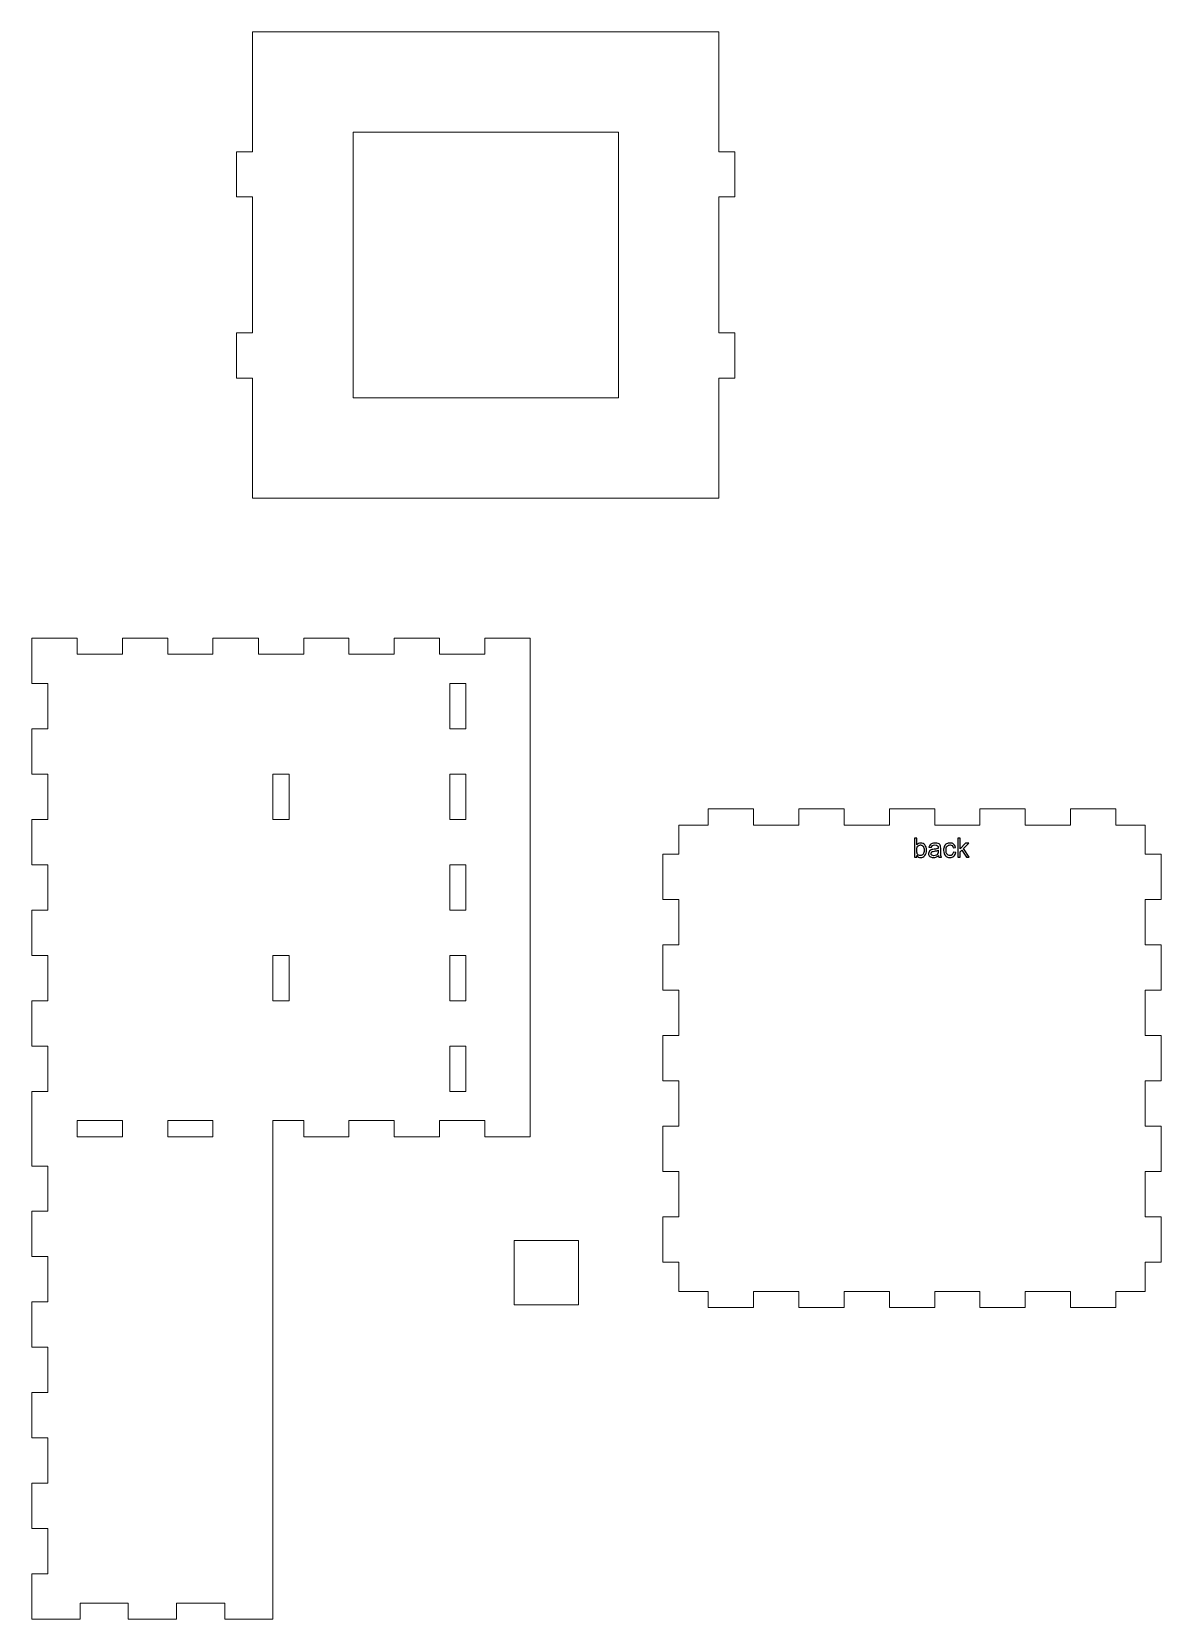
# Model space of a CAD drawing. Header units: inches. Extents: x -0.1 to 32.7, y -7.4 to 16.5.
# Drawn here: x 18.7 to 32.75, y -3.71 to 16.03 of the extents above; entities that cross this region are included whole.
import ezdxf

# ---------------------------------------------------------------- set-up
doc = ezdxf.new("R2010")
doc.units = ezdxf.units.IN
doc.header["$MEASUREMENT"] = 0
doc.layers.add('Layer 1', color=7, linetype='Continuous')

msp = doc.modelspace()

# ---------------------------------------------------------------- linework, layer by layer
at = {"layer": 'Layer 1', "color": 4, "lineweight": 18}
for points in [[(22.698, 11.481), (25.998, 11.481), (25.998, 14.781), (22.698, 14.781), (22.698, 11.481)], [(24.7, 0.2), (25.5, 0.2), (25.5, 1), (24.7, 1), (24.7, 0.2)]]:
    msp.add_lwpolyline(points, close=True, dxfattribs=at)
at = {"layer": 'Layer 1', "color": 1, "lineweight": 18}
for points in [[(23.902, 7.364), (24.102, 7.364), (24.102, 7.927), (23.902, 7.927), (23.902, 7.364)], [(21.702, 6.236), (21.902, 6.236), (21.902, 6.8), (21.702, 6.8), (21.702, 6.236)], [(23.902, 6.236), (24.102, 6.236), (24.102, 6.8), (23.902, 6.8), (23.902, 6.236)], [(23.902, 5.109), (24.102, 5.109), (24.102, 5.673), (23.902, 5.673), (23.902, 5.109)], [(21.702, 3.982), (21.902, 3.982), (21.902, 4.546), (21.702, 4.546), (21.702, 3.982)], [(23.902, 3.982), (24.102, 3.982), (24.102, 4.546), (23.902, 4.546), (23.902, 3.982)], [(23.902, 2.855), (24.102, 2.855), (24.102, 3.418), (23.902, 3.418), (23.902, 2.855)]]:
    msp.add_lwpolyline(points, close=True, dxfattribs=at)
at = {"layer": 'Layer 1', "lineweight": 9}
for points in [[(21.448, 16.031), (21.448, 16.031), (27.248, 16.031), (27.248, 16.031)], [(21.448, 14.54), (21.448, 14.54), (21.448, 16.031), (21.448, 16.031)], [(27.248, 14.54), (27.248, 14.54), (27.248, 16.031), (27.248, 16.031)], [(21.248, 13.977), (21.248, 13.977), (21.248, 14.54), (21.248, 14.54)], [(21.448, 14.54), (21.448, 14.54), (21.248, 14.54), (21.248, 14.54)], [(27.448, 14.54), (27.448, 14.54), (27.248, 14.54), (27.248, 14.54)], [(27.448, 13.977), (27.448, 13.977), (27.448, 14.54), (27.448, 14.54)], [(21.448, 13.977), (21.448, 13.977), (21.248, 13.977), (21.248, 13.977)], [(21.448, 12.286), (21.448, 12.286), (21.448, 13.977), (21.448, 13.977)], [(27.248, 12.286), (27.248, 12.286), (27.248, 13.977), (27.248, 13.977)], [(27.448, 13.977), (27.448, 13.977), (27.248, 13.977), (27.248, 13.977)], [(21.248, 11.722), (21.248, 11.722), (21.248, 12.286), (21.248, 12.286)], [(21.448, 12.286), (21.448, 12.286), (21.248, 12.286), (21.248, 12.286)], [(27.448, 12.286), (27.448, 12.286), (27.248, 12.286), (27.248, 12.286)], [(27.448, 11.722), (27.448, 11.722), (27.448, 12.286), (27.448, 12.286)], [(21.448, 11.722), (21.448, 11.722), (21.248, 11.722), (21.248, 11.722)], [(21.448, 10.231), (21.448, 10.231), (21.448, 11.722), (21.448, 11.722)], [(27.248, 10.231), (27.248, 10.231), (27.248, 11.722), (27.248, 11.722)], [(27.448, 11.722), (27.448, 11.722), (27.248, 11.722), (27.248, 11.722)], [(21.448, 10.231), (21.448, 10.231), (27.248, 10.231), (27.248, 10.231)], [(18.702, 8.491), (18.702, 8.491), (19.265, 8.491), (19.265, 8.491)], [(18.702, 7.927), (18.702, 7.927), (18.702, 8.491), (18.702, 8.491)], [(19.265, 8.491), (19.265, 8.491), (19.265, 8.291), (19.265, 8.291)], [(19.829, 8.491), (19.829, 8.491), (19.829, 8.291), (19.829, 8.291)], [(19.829, 8.491), (19.829, 8.491), (20.393, 8.491), (20.393, 8.491)], [(20.393, 8.491), (20.393, 8.491), (20.393, 8.291), (20.393, 8.291)], [(20.956, 8.491), (20.956, 8.491), (20.956, 8.291), (20.956, 8.291)], [(20.956, 8.491), (20.956, 8.491), (21.52, 8.491), (21.52, 8.491)], [(21.52, 8.491), (21.52, 8.491), (21.52, 8.291), (21.52, 8.291)], [(22.084, 8.491), (22.084, 8.491), (22.084, 8.291), (22.084, 8.291)], [(22.084, 8.491), (22.084, 8.491), (22.647, 8.491), (22.647, 8.491)], [(22.647, 8.491), (22.647, 8.491), (22.647, 8.291), (22.647, 8.291)], [(23.211, 8.491), (23.211, 8.491), (23.211, 8.291), (23.211, 8.291)], [(23.211, 8.491), (23.211, 8.491), (23.775, 8.491), (23.775, 8.491)], [(23.775, 8.491), (23.775, 8.491), (23.775, 8.291), (23.775, 8.291)], [(24.338, 8.491), (24.338, 8.491), (24.338, 8.291), (24.338, 8.291)], [(24.338, 8.491), (24.338, 8.491), (24.902, 8.491), (24.902, 8.491)], [(24.902, 2.855), (24.902, 2.855), (24.902, 8.491), (24.902, 8.491)], [(19.265, 8.291), (19.265, 8.291), (19.829, 8.291), (19.829, 8.291)], [(20.393, 8.291), (20.393, 8.291), (20.956, 8.291), (20.956, 8.291)], [(21.52, 8.291), (21.52, 8.291), (22.084, 8.291), (22.084, 8.291)], [(22.647, 8.291), (22.647, 8.291), (23.211, 8.291), (23.211, 8.291)], [(23.775, 8.291), (23.775, 8.291), (24.338, 8.291), (24.338, 8.291)], [(18.902, 7.927), (18.902, 7.927), (18.702, 7.927), (18.702, 7.927)], [(18.902, 7.364), (18.902, 7.364), (18.902, 7.927), (18.902, 7.927)], [(18.702, 6.8), (18.702, 6.8), (18.702, 7.364), (18.702, 7.364)], [(18.902, 7.364), (18.902, 7.364), (18.702, 7.364), (18.702, 7.364)], [(18.902, 6.8), (18.902, 6.8), (18.702, 6.8), (18.702, 6.8)], [(18.902, 6.236), (18.902, 6.236), (18.902, 6.8), (18.902, 6.8)], [(18.702, 5.673), (18.702, 5.673), (18.702, 6.236), (18.702, 6.236)], [(18.902, 6.236), (18.902, 6.236), (18.702, 6.236), (18.702, 6.236)], [(18.902, 5.673), (18.902, 5.673), (18.702, 5.673), (18.702, 5.673)], [(18.902, 5.109), (18.902, 5.109), (18.902, 5.673), (18.902, 5.673)], [(18.702, 4.546), (18.702, 4.546), (18.702, 5.109), (18.702, 5.109)], [(18.902, 5.109), (18.902, 5.109), (18.702, 5.109), (18.702, 5.109)], [(18.902, 4.546), (18.902, 4.546), (18.702, 4.546), (18.702, 4.546)], [(18.902, 3.982), (18.902, 3.982), (18.902, 4.546), (18.902, 4.546)], [(18.702, 3.418), (18.702, 3.418), (18.702, 3.982), (18.702, 3.982)], [(18.902, 3.982), (18.902, 3.982), (18.702, 3.982), (18.702, 3.982)], [(18.902, 3.418), (18.902, 3.418), (18.702, 3.418), (18.702, 3.418)], [(18.902, 2.855), (18.902, 2.855), (18.902, 3.418), (18.902, 3.418)], [(18.702, 2.291), (18.702, 2.291), (18.702, 2.855), (18.702, 2.855)], [(18.902, 2.855), (18.902, 2.855), (18.702, 2.855), (18.702, 2.855)], [(24.902, 2.291), (24.902, 2.291), (24.902, 2.855), (24.902, 2.855)], [(19.265, 2.491), (19.265, 2.491), (19.265, 2.291), (19.265, 2.291)], [(19.265, 2.491), (19.265, 2.491), (19.829, 2.491), (19.829, 2.491)], [(19.829, 2.491), (19.829, 2.491), (19.829, 2.291), (19.829, 2.291)], [(20.393, 2.491), (20.393, 2.491), (20.393, 2.291), (20.393, 2.291)], [(20.393, 2.491), (20.393, 2.491), (20.956, 2.491), (20.956, 2.491)], [(20.956, 2.491), (20.956, 2.491), (20.956, 2.291), (20.956, 2.291)], [(21.702, -3.709), (21.702, -3.709), (21.702, 2.491), (21.702, 2.491)], [(21.702, 2.491), (21.702, 2.491), (22.084, 2.491), (22.084, 2.491)], [(22.084, 2.491), (22.084, 2.491), (22.084, 2.291), (22.084, 2.291)], [(22.647, 2.491), (22.647, 2.491), (22.647, 2.291), (22.647, 2.291)], [(22.647, 2.491), (22.647, 2.491), (23.211, 2.491), (23.211, 2.491)], [(23.211, 2.491), (23.211, 2.491), (23.211, 2.291), (23.211, 2.291)], [(23.775, 2.491), (23.775, 2.491), (23.775, 2.291), (23.775, 2.291)], [(23.775, 2.491), (23.775, 2.491), (24.338, 2.491), (24.338, 2.491)], [(24.338, 2.491), (24.338, 2.491), (24.338, 2.291), (24.338, 2.291)], [(18.702, 1.927), (18.702, 1.927), (18.702, 2.291), (18.702, 2.291)], [(19.265, 2.291), (19.265, 2.291), (19.829, 2.291), (19.829, 2.291)], [(20.393, 2.291), (20.393, 2.291), (20.956, 2.291), (20.956, 2.291)], [(22.084, 2.291), (22.084, 2.291), (22.647, 2.291), (22.647, 2.291)], [(23.211, 2.291), (23.211, 2.291), (23.775, 2.291), (23.775, 2.291)], [(24.338, 2.291), (24.338, 2.291), (24.902, 2.291), (24.902, 2.291)], [(18.702, 1.927), (18.702, 1.927), (18.902, 1.927), (18.902, 1.927)], [(18.902, 1.364), (18.902, 1.364), (18.902, 1.927), (18.902, 1.927)], [(18.702, 0.8), (18.702, 0.8), (18.702, 1.364), (18.702, 1.364)], [(18.702, 1.364), (18.702, 1.364), (18.902, 1.364), (18.902, 1.364)], [(18.702, 0.8), (18.702, 0.8), (18.902, 0.8), (18.902, 0.8)], [(18.902, 0.236), (18.902, 0.236), (18.902, 0.8), (18.902, 0.8)], [(18.702, -0.327), (18.702, -0.327), (18.702, 0.236), (18.702, 0.236)], [(18.702, 0.236), (18.702, 0.236), (18.902, 0.236), (18.902, 0.236)], [(18.702, -0.327), (18.702, -0.327), (18.902, -0.327), (18.902, -0.327)], [(18.902, -0.891), (18.902, -0.891), (18.902, -0.327), (18.902, -0.327)], [(18.702, -1.454), (18.702, -1.454), (18.702, -0.891), (18.702, -0.891)], [(18.702, -0.891), (18.702, -0.891), (18.902, -0.891), (18.902, -0.891)], [(18.702, -1.454), (18.702, -1.454), (18.902, -1.454), (18.902, -1.454)], [(18.902, -2.018), (18.902, -2.018), (18.902, -1.454), (18.902, -1.454)], [(18.702, -2.582), (18.702, -2.582), (18.702, -2.018), (18.702, -2.018)], [(18.702, -2.018), (18.702, -2.018), (18.902, -2.018), (18.902, -2.018)], [(18.702, -2.582), (18.702, -2.582), (18.902, -2.582), (18.902, -2.582)], [(18.902, -3.145), (18.902, -3.145), (18.902, -2.582), (18.902, -2.582)], [(18.702, -3.709), (18.702, -3.709), (18.702, -3.145), (18.702, -3.145)], [(18.702, -3.145), (18.702, -3.145), (18.902, -3.145), (18.902, -3.145)], [(19.902, -3.509), (19.902, -3.509), (19.302, -3.509), (19.302, -3.509)], [(19.302, -3.509), (19.302, -3.509), (19.302, -3.709), (19.302, -3.709)], [(19.902, -3.509), (19.902, -3.509), (19.902, -3.709), (19.902, -3.709)], [(21.102, -3.509), (21.102, -3.509), (20.502, -3.509), (20.502, -3.509)], [(20.502, -3.509), (20.502, -3.509), (20.502, -3.709), (20.502, -3.709)], [(21.102, -3.509), (21.102, -3.509), (21.102, -3.709), (21.102, -3.709)], [(19.302, -3.709), (19.302, -3.709), (18.702, -3.709), (18.702, -3.709)], [(20.502, -3.709), (20.502, -3.709), (19.902, -3.709), (19.902, -3.709)], [(21.702, -3.709), (21.702, -3.709), (21.102, -3.709), (21.102, -3.709)]]:
    msp.add_open_spline(points, degree=3, dxfattribs=at)
at = {"layer": 'Layer 1', "color": 1, "lineweight": 9}
for points in [[(27.114, 6.367), (27.114, 6.367), (27.114, 6.167), (27.114, 6.167)], [(27.114, 6.367), (27.114, 6.367), (27.677, 6.367), (27.677, 6.367)], [(27.677, 6.367), (27.677, 6.367), (27.677, 6.167), (27.677, 6.167)], [(28.241, 6.367), (28.241, 6.367), (28.241, 6.167), (28.241, 6.167)], [(28.241, 6.367), (28.241, 6.367), (28.805, 6.367), (28.805, 6.367)], [(28.805, 6.367), (28.805, 6.367), (28.805, 6.167), (28.805, 6.167)], [(29.368, 6.367), (29.368, 6.367), (29.368, 6.167), (29.368, 6.167)], [(29.368, 6.367), (29.368, 6.367), (29.932, 6.367), (29.932, 6.367)], [(29.932, 6.367), (29.932, 6.367), (29.932, 6.167), (29.932, 6.167)], [(30.495, 6.367), (30.495, 6.367), (30.495, 6.167), (30.495, 6.167)], [(30.495, 6.367), (30.495, 6.367), (31.059, 6.367), (31.059, 6.367)], [(31.059, 6.367), (31.059, 6.367), (31.059, 6.167), (31.059, 6.167)], [(31.623, 6.367), (31.623, 6.367), (31.623, 6.167), (31.623, 6.167)], [(31.623, 6.367), (31.623, 6.367), (32.186, 6.367), (32.186, 6.367)], [(32.186, 6.367), (32.186, 6.367), (32.186, 6.167), (32.186, 6.167)], [(26.75, 6.167), (26.75, 6.167), (27.114, 6.167), (27.114, 6.167)], [(26.75, 5.803), (26.75, 5.803), (26.75, 6.167), (26.75, 6.167)], [(27.677, 6.167), (27.677, 6.167), (28.241, 6.167), (28.241, 6.167)], [(28.805, 6.167), (28.805, 6.167), (29.368, 6.167), (29.368, 6.167)], [(29.932, 6.167), (29.932, 6.167), (30.495, 6.167), (30.495, 6.167)], [(31.059, 6.167), (31.059, 6.167), (31.623, 6.167), (31.623, 6.167)], [(32.186, 6.167), (32.186, 6.167), (32.55, 6.167), (32.55, 6.167)], [(32.55, 5.803), (32.55, 5.803), (32.55, 6.167), (32.55, 6.167)], [(26.55, 5.239), (26.55, 5.239), (26.55, 5.803), (26.55, 5.803)], [(26.75, 5.803), (26.75, 5.803), (26.55, 5.803), (26.55, 5.803)], [(32.75, 5.803), (32.75, 5.803), (32.55, 5.803), (32.55, 5.803)], [(32.75, 5.239), (32.75, 5.239), (32.75, 5.803), (32.75, 5.803)], [(26.75, 5.239), (26.75, 5.239), (26.55, 5.239), (26.55, 5.239)], [(26.75, 4.676), (26.75, 4.676), (26.75, 5.239), (26.75, 5.239)], [(32.55, 4.676), (32.55, 4.676), (32.55, 5.239), (32.55, 5.239)], [(32.75, 5.239), (32.75, 5.239), (32.55, 5.239), (32.55, 5.239)], [(26.55, 4.112), (26.55, 4.112), (26.55, 4.676), (26.55, 4.676)], [(26.75, 4.676), (26.75, 4.676), (26.55, 4.676), (26.55, 4.676)], [(32.75, 4.676), (32.75, 4.676), (32.55, 4.676), (32.55, 4.676)], [(32.75, 4.112), (32.75, 4.112), (32.75, 4.676), (32.75, 4.676)], [(26.75, 4.112), (26.75, 4.112), (26.55, 4.112), (26.55, 4.112)], [(26.75, 3.548), (26.75, 3.548), (26.75, 4.112), (26.75, 4.112)], [(32.55, 3.548), (32.55, 3.548), (32.55, 4.112), (32.55, 4.112)], [(32.75, 4.112), (32.75, 4.112), (32.55, 4.112), (32.55, 4.112)], [(26.55, 2.985), (26.55, 2.985), (26.55, 3.548), (26.55, 3.548)], [(26.75, 3.548), (26.75, 3.548), (26.55, 3.548), (26.55, 3.548)], [(32.75, 3.548), (32.75, 3.548), (32.55, 3.548), (32.55, 3.548)], [(32.75, 2.985), (32.75, 2.985), (32.75, 3.548), (32.75, 3.548)], [(26.75, 2.985), (26.75, 2.985), (26.55, 2.985), (26.55, 2.985)], [(26.75, 2.421), (26.75, 2.421), (26.75, 2.985), (26.75, 2.985)], [(32.55, 2.421), (32.55, 2.421), (32.55, 2.985), (32.55, 2.985)], [(32.75, 2.985), (32.75, 2.985), (32.55, 2.985), (32.55, 2.985)], [(26.55, 1.858), (26.55, 1.858), (26.55, 2.421), (26.55, 2.421)], [(26.75, 2.421), (26.75, 2.421), (26.55, 2.421), (26.55, 2.421)], [(32.75, 2.421), (32.75, 2.421), (32.55, 2.421), (32.55, 2.421)], [(32.75, 1.858), (32.75, 1.858), (32.75, 2.421), (32.75, 2.421)], [(26.75, 1.858), (26.75, 1.858), (26.55, 1.858), (26.55, 1.858)], [(26.75, 1.294), (26.75, 1.294), (26.75, 1.858), (26.75, 1.858)], [(32.55, 1.294), (32.55, 1.294), (32.55, 1.858), (32.55, 1.858)], [(32.75, 1.858), (32.75, 1.858), (32.55, 1.858), (32.55, 1.858)], [(26.55, 0.73), (26.55, 0.73), (26.55, 1.294), (26.55, 1.294)], [(26.75, 1.294), (26.75, 1.294), (26.55, 1.294), (26.55, 1.294)], [(32.75, 1.294), (32.75, 1.294), (32.55, 1.294), (32.55, 1.294)], [(32.75, 0.73), (32.75, 0.73), (32.75, 1.294), (32.75, 1.294)], [(26.75, 0.73), (26.75, 0.73), (26.55, 0.73), (26.55, 0.73)], [(26.75, 0.367), (26.75, 0.367), (26.75, 0.73), (26.75, 0.73)], [(32.55, 0.367), (32.55, 0.367), (32.55, 0.73), (32.55, 0.73)], [(32.75, 0.73), (32.75, 0.73), (32.55, 0.73), (32.55, 0.73)], [(26.75, 0.367), (26.75, 0.367), (27.114, 0.367), (27.114, 0.367)], [(27.114, 0.367), (27.114, 0.367), (27.114, 0.167), (27.114, 0.167)], [(27.677, 0.367), (27.677, 0.367), (27.677, 0.167), (27.677, 0.167)], [(27.677, 0.367), (27.677, 0.367), (28.241, 0.367), (28.241, 0.367)], [(28.241, 0.367), (28.241, 0.367), (28.241, 0.167), (28.241, 0.167)], [(28.805, 0.367), (28.805, 0.367), (28.805, 0.167), (28.805, 0.167)], [(28.805, 0.367), (28.805, 0.367), (29.368, 0.367), (29.368, 0.367)], [(29.368, 0.367), (29.368, 0.367), (29.368, 0.167), (29.368, 0.167)], [(29.932, 0.367), (29.932, 0.367), (29.932, 0.167), (29.932, 0.167)], [(29.932, 0.367), (29.932, 0.367), (30.495, 0.367), (30.495, 0.367)], [(30.495, 0.367), (30.495, 0.367), (30.495, 0.167), (30.495, 0.167)], [(31.059, 0.367), (31.059, 0.367), (31.059, 0.167), (31.059, 0.167)], [(31.059, 0.367), (31.059, 0.367), (31.623, 0.367), (31.623, 0.367)], [(31.623, 0.367), (31.623, 0.367), (31.623, 0.167), (31.623, 0.167)], [(32.186, 0.367), (32.186, 0.367), (32.186, 0.167), (32.186, 0.167)], [(32.186, 0.367), (32.186, 0.367), (32.55, 0.367), (32.55, 0.367)], [(27.114, 0.167), (27.114, 0.167), (27.677, 0.167), (27.677, 0.167)], [(28.241, 0.167), (28.241, 0.167), (28.805, 0.167), (28.805, 0.167)], [(29.368, 0.167), (29.368, 0.167), (29.932, 0.167), (29.932, 0.167)], [(30.495, 0.167), (30.495, 0.167), (31.059, 0.167), (31.059, 0.167)], [(31.623, 0.167), (31.623, 0.167), (32.186, 0.167), (32.186, 0.167)]]:
    msp.add_open_spline(points, degree=3, dxfattribs=at)
at = {"layer": 'Layer 1'}
for points, knots in [([(29.708, 5.767), (29.708, 5.767), (29.681, 5.767), (29.681, 5.767), (29.681, 5.767), (29.681, 5.767), (29.681, 6.005), (29.681, 6.005), (29.681, 6.005), (29.681, 6.005), (29.71, 6.005), (29.71, 6.005), (29.71, 6.005), (29.71, 6.005), (29.71, 5.92), (29.71, 5.92), (29.71, 5.92), (29.722, 5.936), (29.738, 5.943), (29.757, 5.943), (29.757, 5.943), (29.768, 5.943), (29.778, 5.941), (29.788, 5.937), (29.788, 5.937), (29.797, 5.933), (29.805, 5.927), (29.811, 5.919), (29.811, 5.919), (29.817, 5.911), (29.822, 5.902), (29.826, 5.891), (29.826, 5.891), (29.829, 5.88), (29.831, 5.868), (29.831, 5.856), (29.831, 5.856), (29.831, 5.826), (29.823, 5.803), (29.809, 5.787), (29.809, 5.787), (29.794, 5.771), (29.777, 5.763), (29.756, 5.763), (29.756, 5.763), (29.736, 5.763), (29.72, 5.771), (29.708, 5.788), (29.708, 5.788), (29.708, 5.788), (29.708, 5.767), (29.708, 5.767)], [0, 0, 0, 0, 0.071429, 0.071429, 0.071429, 0.071429, 0.142857, 0.142857, 0.142857, 0.142857, 0.214286, 0.214286, 0.214286, 0.214286, 0.285714, 0.285714, 0.285714, 0.285714, 0.357143, 0.357143, 0.357143, 0.357143, 0.428571, 0.428571, 0.428571, 0.428571, 0.5, 0.5, 0.5, 0.5, 0.571429, 0.571429, 0.571429, 0.571429, 0.642857, 0.642857, 0.642857, 0.642857, 0.714286, 0.714286, 0.714286, 0.714286, 0.785714, 0.785714, 0.785714, 0.785714, 0.857143, 0.857143, 0.857143, 0.857143, 1, 1, 1, 1]), ([(29.979, 5.788), (29.969, 5.779), (29.958, 5.773), (29.948, 5.769), (29.948, 5.769), (29.938, 5.765), (29.927, 5.763), (29.916, 5.763), (29.916, 5.763), (29.897, 5.763), (29.882, 5.768), (29.872, 5.777), (29.872, 5.777), (29.862, 5.786), (29.856, 5.798), (29.856, 5.812), (29.856, 5.812), (29.856, 5.821), (29.858, 5.828), (29.862, 5.835), (29.862, 5.835), (29.866, 5.842), (29.871, 5.848), (29.877, 5.852), (29.877, 5.852), (29.884, 5.856), (29.891, 5.86), (29.899, 5.862), (29.899, 5.862), (29.904, 5.863), (29.913, 5.865), (29.925, 5.866), (29.925, 5.866), (29.948, 5.869), (29.966, 5.872), (29.977, 5.876), (29.977, 5.876), (29.977, 5.88), (29.977, 5.883), (29.977, 5.884), (29.977, 5.884), (29.977, 5.896), (29.974, 5.904), (29.969, 5.909), (29.969, 5.909), (29.961, 5.916), (29.95, 5.919), (29.935, 5.919), (29.935, 5.919), (29.922, 5.919), (29.911, 5.917), (29.905, 5.912), (29.905, 5.912), (29.898, 5.907), (29.893, 5.898), (29.89, 5.886), (29.89, 5.886), (29.89, 5.886), (29.861, 5.89), (29.861, 5.89), (29.861, 5.89), (29.864, 5.902), (29.868, 5.912), (29.874, 5.92), (29.874, 5.92), (29.88, 5.927), (29.889, 5.933), (29.9, 5.937), (29.9, 5.937), (29.912, 5.941), (29.925, 5.943), (29.94, 5.943), (29.94, 5.943), (29.954, 5.943), (29.967, 5.942), (29.976, 5.938), (29.976, 5.938), (29.985, 5.935), (29.992, 5.93), (29.996, 5.925), (29.996, 5.925), (30.001, 5.92), (30.004, 5.913), (30.005, 5.905), (30.005, 5.905), (30.006, 5.9), (30.007, 5.891), (30.007, 5.878), (30.007, 5.878), (30.007, 5.878), (30.007, 5.839), (30.007, 5.839), (30.007, 5.839), (30.007, 5.812), (30.007, 5.795), (30.009, 5.788), (30.009, 5.788), (30.01, 5.78), (30.012, 5.773), (30.016, 5.767), (30.016, 5.767), (30.016, 5.767), (29.985, 5.767), (29.985, 5.767), (29.985, 5.767), (29.982, 5.773), (29.98, 5.78), (29.979, 5.788)], [0, 0, 0, 0, 0.035714, 0.035714, 0.035714, 0.035714, 0.071429, 0.071429, 0.071429, 0.071429, 0.107143, 0.107143, 0.107143, 0.107143, 0.142857, 0.142857, 0.142857, 0.142857, 0.178571, 0.178571, 0.178571, 0.178571, 0.214286, 0.214286, 0.214286, 0.214286, 0.25, 0.25, 0.25, 0.25, 0.285714, 0.285714, 0.285714, 0.285714, 0.321429, 0.321429, 0.321429, 0.321429, 0.357143, 0.357143, 0.357143, 0.357143, 0.392857, 0.392857, 0.392857, 0.392857, 0.428571, 0.428571, 0.428571, 0.428571, 0.464286, 0.464286, 0.464286, 0.464286, 0.5, 0.5, 0.5, 0.5, 0.535714, 0.535714, 0.535714, 0.535714, 0.571429, 0.571429, 0.571429, 0.571429, 0.607143, 0.607143, 0.607143, 0.607143, 0.642857, 0.642857, 0.642857, 0.642857, 0.678571, 0.678571, 0.678571, 0.678571, 0.714286, 0.714286, 0.714286, 0.714286, 0.75, 0.75, 0.75, 0.75, 0.785714, 0.785714, 0.785714, 0.785714, 0.821429, 0.821429, 0.821429, 0.821429, 0.857143, 0.857143, 0.857143, 0.857143, 0.892857, 0.892857, 0.892857, 0.892857, 0.928571, 0.928571, 0.928571, 0.928571, 1, 1, 1, 1]), ([(30.165, 5.83), (30.165, 5.83), (30.194, 5.826), (30.194, 5.826), (30.194, 5.826), (30.19, 5.806), (30.182, 5.791), (30.169, 5.78), (30.169, 5.78), (30.156, 5.769), (30.141, 5.763), (30.122, 5.763), (30.122, 5.763), (30.098, 5.763), (30.079, 5.771), (30.065, 5.786), (30.065, 5.786), (30.05, 5.802), (30.043, 5.824), (30.043, 5.852), (30.043, 5.852), (30.043, 5.871), (30.046, 5.887), (30.052, 5.901), (30.052, 5.901), (30.059, 5.915), (30.068, 5.926), (30.081, 5.933), (30.081, 5.933), (30.093, 5.94), (30.107, 5.943), (30.122, 5.943), (30.122, 5.943), (30.141, 5.943), (30.156, 5.939), (30.168, 5.929), (30.168, 5.929), (30.18, 5.92), (30.188, 5.906), (30.191, 5.889), (30.191, 5.889), (30.191, 5.889), (30.163, 5.884), (30.163, 5.884), (30.163, 5.884), (30.16, 5.896), (30.155, 5.905), (30.148, 5.911), (30.148, 5.911), (30.141, 5.916), (30.133, 5.919), (30.123, 5.919), (30.123, 5.919), (30.108, 5.919), (30.096, 5.914), (30.087, 5.903), (30.087, 5.903), (30.078, 5.893), (30.073, 5.876), (30.073, 5.853), (30.073, 5.853), (30.073, 5.83), (30.078, 5.813), (30.087, 5.803), (30.087, 5.803), (30.095, 5.792), (30.107, 5.787), (30.121, 5.787), (30.121, 5.787), (30.133, 5.787), (30.143, 5.79), (30.15, 5.798), (30.15, 5.798), (30.158, 5.805), (30.163, 5.815), (30.165, 5.83)], [0, 0, 0, 0, 0.05, 0.05, 0.05, 0.05, 0.1, 0.1, 0.1, 0.1, 0.15, 0.15, 0.15, 0.15, 0.2, 0.2, 0.2, 0.2, 0.25, 0.25, 0.25, 0.25, 0.3, 0.3, 0.3, 0.3, 0.35, 0.35, 0.35, 0.35, 0.4, 0.4, 0.4, 0.4, 0.45, 0.45, 0.45, 0.45, 0.5, 0.5, 0.5, 0.5, 0.55, 0.55, 0.55, 0.55, 0.6, 0.6, 0.6, 0.6, 0.65, 0.65, 0.65, 0.65, 0.7, 0.7, 0.7, 0.7, 0.75, 0.75, 0.75, 0.75, 0.8, 0.8, 0.8, 0.8, 0.85, 0.85, 0.85, 0.85, 0.9, 0.9, 0.9, 0.9, 1, 1, 1, 1]), ([(30.219, 5.767), (30.219, 5.767), (30.219, 6.005), (30.219, 6.005), (30.219, 6.005), (30.219, 6.005), (30.248, 6.005), (30.248, 6.005), (30.248, 6.005), (30.248, 6.005), (30.248, 5.869), (30.248, 5.869), (30.248, 5.869), (30.248, 5.869), (30.317, 5.94), (30.317, 5.94), (30.317, 5.94), (30.317, 5.94), (30.355, 5.94), (30.355, 5.94), (30.355, 5.94), (30.355, 5.94), (30.289, 5.875), (30.289, 5.875), (30.289, 5.875), (30.289, 5.875), (30.362, 5.767), (30.362, 5.767), (30.362, 5.767), (30.362, 5.767), (30.326, 5.767), (30.326, 5.767), (30.326, 5.767), (30.326, 5.767), (30.268, 5.855), (30.268, 5.855), (30.268, 5.855), (30.268, 5.855), (30.248, 5.835), (30.248, 5.835), (30.248, 5.835), (30.248, 5.835), (30.248, 5.767), (30.248, 5.767), (30.248, 5.767), (30.248, 5.767), (30.219, 5.767), (30.219, 5.767)], [0, 0, 0, 0, 0.076923, 0.076923, 0.076923, 0.076923, 0.153846, 0.153846, 0.153846, 0.153846, 0.230769, 0.230769, 0.230769, 0.230769, 0.307692, 0.307692, 0.307692, 0.307692, 0.384615, 0.384615, 0.384615, 0.384615, 0.461538, 0.461538, 0.461538, 0.461538, 0.538462, 0.538462, 0.538462, 0.538462, 0.615385, 0.615385, 0.615385, 0.615385, 0.692308, 0.692308, 0.692308, 0.692308, 0.769231, 0.769231, 0.769231, 0.769231, 0.846154, 0.846154, 0.846154, 0.846154, 1, 1, 1, 1]), ([(29.708, 5.854), (29.708, 5.834), (29.711, 5.819), (29.716, 5.81), (29.716, 5.81), (29.725, 5.795), (29.738, 5.787), (29.754, 5.787), (29.754, 5.787), (29.766, 5.787), (29.777, 5.793), (29.787, 5.804), (29.787, 5.804), (29.796, 5.815), (29.801, 5.831), (29.801, 5.853), (29.801, 5.853), (29.801, 5.876), (29.796, 5.892), (29.787, 5.903), (29.787, 5.903), (29.778, 5.914), (29.768, 5.919), (29.755, 5.919), (29.755, 5.919), (29.742, 5.919), (29.731, 5.914), (29.722, 5.903), (29.722, 5.903), (29.712, 5.892), (29.708, 5.875), (29.708, 5.854)], [0, 0, 0, 0, 0.111111, 0.111111, 0.111111, 0.111111, 0.222222, 0.222222, 0.222222, 0.222222, 0.333333, 0.333333, 0.333333, 0.333333, 0.444444, 0.444444, 0.444444, 0.444444, 0.555556, 0.555556, 0.555556, 0.555556, 0.666667, 0.666667, 0.666667, 0.666667, 0.777778, 0.777778, 0.777778, 0.777778, 1, 1, 1, 1]), ([(29.977, 5.853), (29.966, 5.849), (29.95, 5.845), (29.929, 5.842), (29.929, 5.842), (29.917, 5.841), (29.908, 5.839), (29.903, 5.836), (29.903, 5.836), (29.898, 5.834), (29.895, 5.831), (29.892, 5.827), (29.892, 5.827), (29.889, 5.823), (29.888, 5.818), (29.888, 5.813), (29.888, 5.813), (29.888, 5.805), (29.891, 5.799), (29.897, 5.794), (29.897, 5.794), (29.903, 5.789), (29.911, 5.786), (29.923, 5.786), (29.923, 5.786), (29.934, 5.786), (29.944, 5.788), (29.953, 5.793), (29.953, 5.793), (29.962, 5.798), (29.968, 5.805), (29.972, 5.813), (29.972, 5.813), (29.975, 5.82), (29.977, 5.83), (29.977, 5.843), (29.977, 5.843), (29.977, 5.843), (29.977, 5.853), (29.977, 5.853)], [0, 0, 0, 0, 0.090909, 0.090909, 0.090909, 0.090909, 0.181818, 0.181818, 0.181818, 0.181818, 0.272727, 0.272727, 0.272727, 0.272727, 0.363636, 0.363636, 0.363636, 0.363636, 0.454545, 0.454545, 0.454545, 0.454545, 0.545455, 0.545455, 0.545455, 0.545455, 0.636364, 0.636364, 0.636364, 0.636364, 0.727273, 0.727273, 0.727273, 0.727273, 0.818182, 0.818182, 0.818182, 0.818182, 1, 1, 1, 1])]:
    msp.add_open_spline(points, degree=3, knots=knots, dxfattribs=at)
at = {"layer": 'Layer 1', "color": 1, "lineweight": 9}
for points, knots in [([(29.708, 5.767), (29.708, 5.767), (29.681, 5.767), (29.681, 5.767), (29.681, 5.767), (29.681, 5.767), (29.681, 6.005), (29.681, 6.005), (29.681, 6.005), (29.681, 6.005), (29.71, 6.005), (29.71, 6.005), (29.71, 6.005), (29.71, 6.005), (29.71, 5.92), (29.71, 5.92), (29.71, 5.92), (29.722, 5.936), (29.738, 5.943), (29.757, 5.943), (29.757, 5.943), (29.768, 5.943), (29.778, 5.941), (29.788, 5.937), (29.788, 5.937), (29.797, 5.933), (29.805, 5.927), (29.811, 5.919), (29.811, 5.919), (29.817, 5.911), (29.822, 5.902), (29.826, 5.891), (29.826, 5.891), (29.829, 5.88), (29.831, 5.868), (29.831, 5.856), (29.831, 5.856), (29.831, 5.826), (29.823, 5.803), (29.809, 5.787), (29.809, 5.787), (29.794, 5.771), (29.777, 5.763), (29.756, 5.763), (29.756, 5.763), (29.736, 5.763), (29.72, 5.771), (29.708, 5.788), (29.708, 5.788), (29.708, 5.788), (29.708, 5.767), (29.708, 5.767)], [0, 0, 0, 0, 0.071429, 0.071429, 0.071429, 0.071429, 0.142857, 0.142857, 0.142857, 0.142857, 0.214286, 0.214286, 0.214286, 0.214286, 0.285714, 0.285714, 0.285714, 0.285714, 0.357143, 0.357143, 0.357143, 0.357143, 0.428571, 0.428571, 0.428571, 0.428571, 0.5, 0.5, 0.5, 0.5, 0.571429, 0.571429, 0.571429, 0.571429, 0.642857, 0.642857, 0.642857, 0.642857, 0.714286, 0.714286, 0.714286, 0.714286, 0.785714, 0.785714, 0.785714, 0.785714, 0.857143, 0.857143, 0.857143, 0.857143, 1, 1, 1, 1]), ([(29.979, 5.788), (29.969, 5.779), (29.958, 5.773), (29.948, 5.769), (29.948, 5.769), (29.938, 5.765), (29.927, 5.763), (29.916, 5.763), (29.916, 5.763), (29.897, 5.763), (29.882, 5.768), (29.872, 5.777), (29.872, 5.777), (29.862, 5.786), (29.856, 5.798), (29.856, 5.812), (29.856, 5.812), (29.856, 5.821), (29.858, 5.828), (29.862, 5.835), (29.862, 5.835), (29.866, 5.842), (29.871, 5.848), (29.877, 5.852), (29.877, 5.852), (29.884, 5.856), (29.891, 5.86), (29.899, 5.862), (29.899, 5.862), (29.904, 5.863), (29.913, 5.865), (29.925, 5.866), (29.925, 5.866), (29.948, 5.869), (29.966, 5.872), (29.977, 5.876), (29.977, 5.876), (29.977, 5.88), (29.977, 5.883), (29.977, 5.884), (29.977, 5.884), (29.977, 5.896), (29.974, 5.904), (29.969, 5.909), (29.969, 5.909), (29.961, 5.916), (29.95, 5.919), (29.935, 5.919), (29.935, 5.919), (29.922, 5.919), (29.911, 5.917), (29.905, 5.912), (29.905, 5.912), (29.898, 5.907), (29.893, 5.898), (29.89, 5.886), (29.89, 5.886), (29.89, 5.886), (29.861, 5.89), (29.861, 5.89), (29.861, 5.89), (29.864, 5.902), (29.868, 5.912), (29.874, 5.92), (29.874, 5.92), (29.88, 5.927), (29.889, 5.933), (29.9, 5.937), (29.9, 5.937), (29.912, 5.941), (29.925, 5.943), (29.94, 5.943), (29.94, 5.943), (29.954, 5.943), (29.967, 5.942), (29.976, 5.938), (29.976, 5.938), (29.985, 5.935), (29.992, 5.93), (29.996, 5.925), (29.996, 5.925), (30.001, 5.92), (30.004, 5.913), (30.005, 5.905), (30.005, 5.905), (30.006, 5.9), (30.007, 5.891), (30.007, 5.878), (30.007, 5.878), (30.007, 5.878), (30.007, 5.839), (30.007, 5.839), (30.007, 5.839), (30.007, 5.812), (30.007, 5.795), (30.009, 5.788), (30.009, 5.788), (30.01, 5.78), (30.012, 5.773), (30.016, 5.767), (30.016, 5.767), (30.016, 5.767), (29.985, 5.767), (29.985, 5.767), (29.985, 5.767), (29.982, 5.773), (29.98, 5.78), (29.979, 5.788)], [0, 0, 0, 0, 0.035714, 0.035714, 0.035714, 0.035714, 0.071429, 0.071429, 0.071429, 0.071429, 0.107143, 0.107143, 0.107143, 0.107143, 0.142857, 0.142857, 0.142857, 0.142857, 0.178571, 0.178571, 0.178571, 0.178571, 0.214286, 0.214286, 0.214286, 0.214286, 0.25, 0.25, 0.25, 0.25, 0.285714, 0.285714, 0.285714, 0.285714, 0.321429, 0.321429, 0.321429, 0.321429, 0.357143, 0.357143, 0.357143, 0.357143, 0.392857, 0.392857, 0.392857, 0.392857, 0.428571, 0.428571, 0.428571, 0.428571, 0.464286, 0.464286, 0.464286, 0.464286, 0.5, 0.5, 0.5, 0.5, 0.535714, 0.535714, 0.535714, 0.535714, 0.571429, 0.571429, 0.571429, 0.571429, 0.607143, 0.607143, 0.607143, 0.607143, 0.642857, 0.642857, 0.642857, 0.642857, 0.678571, 0.678571, 0.678571, 0.678571, 0.714286, 0.714286, 0.714286, 0.714286, 0.75, 0.75, 0.75, 0.75, 0.785714, 0.785714, 0.785714, 0.785714, 0.821429, 0.821429, 0.821429, 0.821429, 0.857143, 0.857143, 0.857143, 0.857143, 0.892857, 0.892857, 0.892857, 0.892857, 0.928571, 0.928571, 0.928571, 0.928571, 1, 1, 1, 1]), ([(30.165, 5.83), (30.165, 5.83), (30.194, 5.826), (30.194, 5.826), (30.194, 5.826), (30.19, 5.806), (30.182, 5.791), (30.169, 5.78), (30.169, 5.78), (30.156, 5.769), (30.141, 5.763), (30.122, 5.763), (30.122, 5.763), (30.098, 5.763), (30.079, 5.771), (30.065, 5.786), (30.065, 5.786), (30.05, 5.802), (30.043, 5.824), (30.043, 5.852), (30.043, 5.852), (30.043, 5.871), (30.046, 5.887), (30.052, 5.901), (30.052, 5.901), (30.059, 5.915), (30.068, 5.926), (30.081, 5.933), (30.081, 5.933), (30.093, 5.94), (30.107, 5.943), (30.122, 5.943), (30.122, 5.943), (30.141, 5.943), (30.156, 5.939), (30.168, 5.929), (30.168, 5.929), (30.18, 5.92), (30.188, 5.906), (30.191, 5.889), (30.191, 5.889), (30.191, 5.889), (30.163, 5.884), (30.163, 5.884), (30.163, 5.884), (30.16, 5.896), (30.155, 5.905), (30.148, 5.911), (30.148, 5.911), (30.141, 5.916), (30.133, 5.919), (30.123, 5.919), (30.123, 5.919), (30.108, 5.919), (30.096, 5.914), (30.087, 5.903), (30.087, 5.903), (30.078, 5.893), (30.073, 5.876), (30.073, 5.853), (30.073, 5.853), (30.073, 5.83), (30.078, 5.813), (30.087, 5.803), (30.087, 5.803), (30.095, 5.792), (30.107, 5.787), (30.121, 5.787), (30.121, 5.787), (30.133, 5.787), (30.143, 5.79), (30.15, 5.798), (30.15, 5.798), (30.158, 5.805), (30.163, 5.815), (30.165, 5.83)], [0, 0, 0, 0, 0.05, 0.05, 0.05, 0.05, 0.1, 0.1, 0.1, 0.1, 0.15, 0.15, 0.15, 0.15, 0.2, 0.2, 0.2, 0.2, 0.25, 0.25, 0.25, 0.25, 0.3, 0.3, 0.3, 0.3, 0.35, 0.35, 0.35, 0.35, 0.4, 0.4, 0.4, 0.4, 0.45, 0.45, 0.45, 0.45, 0.5, 0.5, 0.5, 0.5, 0.55, 0.55, 0.55, 0.55, 0.6, 0.6, 0.6, 0.6, 0.65, 0.65, 0.65, 0.65, 0.7, 0.7, 0.7, 0.7, 0.75, 0.75, 0.75, 0.75, 0.8, 0.8, 0.8, 0.8, 0.85, 0.85, 0.85, 0.85, 0.9, 0.9, 0.9, 0.9, 1, 1, 1, 1]), ([(30.219, 5.767), (30.219, 5.767), (30.219, 6.005), (30.219, 6.005), (30.219, 6.005), (30.219, 6.005), (30.248, 6.005), (30.248, 6.005), (30.248, 6.005), (30.248, 6.005), (30.248, 5.869), (30.248, 5.869), (30.248, 5.869), (30.248, 5.869), (30.317, 5.94), (30.317, 5.94), (30.317, 5.94), (30.317, 5.94), (30.355, 5.94), (30.355, 5.94), (30.355, 5.94), (30.355, 5.94), (30.289, 5.875), (30.289, 5.875), (30.289, 5.875), (30.289, 5.875), (30.362, 5.767), (30.362, 5.767), (30.362, 5.767), (30.362, 5.767), (30.326, 5.767), (30.326, 5.767), (30.326, 5.767), (30.326, 5.767), (30.268, 5.855), (30.268, 5.855), (30.268, 5.855), (30.268, 5.855), (30.248, 5.835), (30.248, 5.835), (30.248, 5.835), (30.248, 5.835), (30.248, 5.767), (30.248, 5.767), (30.248, 5.767), (30.248, 5.767), (30.219, 5.767), (30.219, 5.767)], [0, 0, 0, 0, 0.076923, 0.076923, 0.076923, 0.076923, 0.153846, 0.153846, 0.153846, 0.153846, 0.230769, 0.230769, 0.230769, 0.230769, 0.307692, 0.307692, 0.307692, 0.307692, 0.384615, 0.384615, 0.384615, 0.384615, 0.461538, 0.461538, 0.461538, 0.461538, 0.538462, 0.538462, 0.538462, 0.538462, 0.615385, 0.615385, 0.615385, 0.615385, 0.692308, 0.692308, 0.692308, 0.692308, 0.769231, 0.769231, 0.769231, 0.769231, 0.846154, 0.846154, 0.846154, 0.846154, 1, 1, 1, 1]), ([(29.708, 5.854), (29.708, 5.834), (29.711, 5.819), (29.716, 5.81), (29.716, 5.81), (29.725, 5.795), (29.738, 5.787), (29.754, 5.787), (29.754, 5.787), (29.766, 5.787), (29.777, 5.793), (29.787, 5.804), (29.787, 5.804), (29.796, 5.815), (29.801, 5.831), (29.801, 5.853), (29.801, 5.853), (29.801, 5.876), (29.796, 5.892), (29.787, 5.903), (29.787, 5.903), (29.778, 5.914), (29.768, 5.919), (29.755, 5.919), (29.755, 5.919), (29.742, 5.919), (29.731, 5.914), (29.722, 5.903), (29.722, 5.903), (29.712, 5.892), (29.708, 5.875), (29.708, 5.854)], [0, 0, 0, 0, 0.111111, 0.111111, 0.111111, 0.111111, 0.222222, 0.222222, 0.222222, 0.222222, 0.333333, 0.333333, 0.333333, 0.333333, 0.444444, 0.444444, 0.444444, 0.444444, 0.555556, 0.555556, 0.555556, 0.555556, 0.666667, 0.666667, 0.666667, 0.666667, 0.777778, 0.777778, 0.777778, 0.777778, 1, 1, 1, 1]), ([(29.977, 5.853), (29.966, 5.849), (29.95, 5.845), (29.929, 5.842), (29.929, 5.842), (29.917, 5.841), (29.908, 5.839), (29.903, 5.836), (29.903, 5.836), (29.898, 5.834), (29.895, 5.831), (29.892, 5.827), (29.892, 5.827), (29.889, 5.823), (29.888, 5.818), (29.888, 5.813), (29.888, 5.813), (29.888, 5.805), (29.891, 5.799), (29.897, 5.794), (29.897, 5.794), (29.903, 5.789), (29.911, 5.786), (29.923, 5.786), (29.923, 5.786), (29.934, 5.786), (29.944, 5.788), (29.953, 5.793), (29.953, 5.793), (29.962, 5.798), (29.968, 5.805), (29.972, 5.813), (29.972, 5.813), (29.975, 5.82), (29.977, 5.83), (29.977, 5.843), (29.977, 5.843), (29.977, 5.843), (29.977, 5.853), (29.977, 5.853)], [0, 0, 0, 0, 0.090909, 0.090909, 0.090909, 0.090909, 0.181818, 0.181818, 0.181818, 0.181818, 0.272727, 0.272727, 0.272727, 0.272727, 0.363636, 0.363636, 0.363636, 0.363636, 0.454545, 0.454545, 0.454545, 0.454545, 0.545455, 0.545455, 0.545455, 0.545455, 0.636364, 0.636364, 0.636364, 0.636364, 0.727273, 0.727273, 0.727273, 0.727273, 0.818182, 0.818182, 0.818182, 0.818182, 1, 1, 1, 1])]:
    msp.add_open_spline(points, degree=3, knots=knots, dxfattribs=at)

doc.saveas('drawing.dxf')
